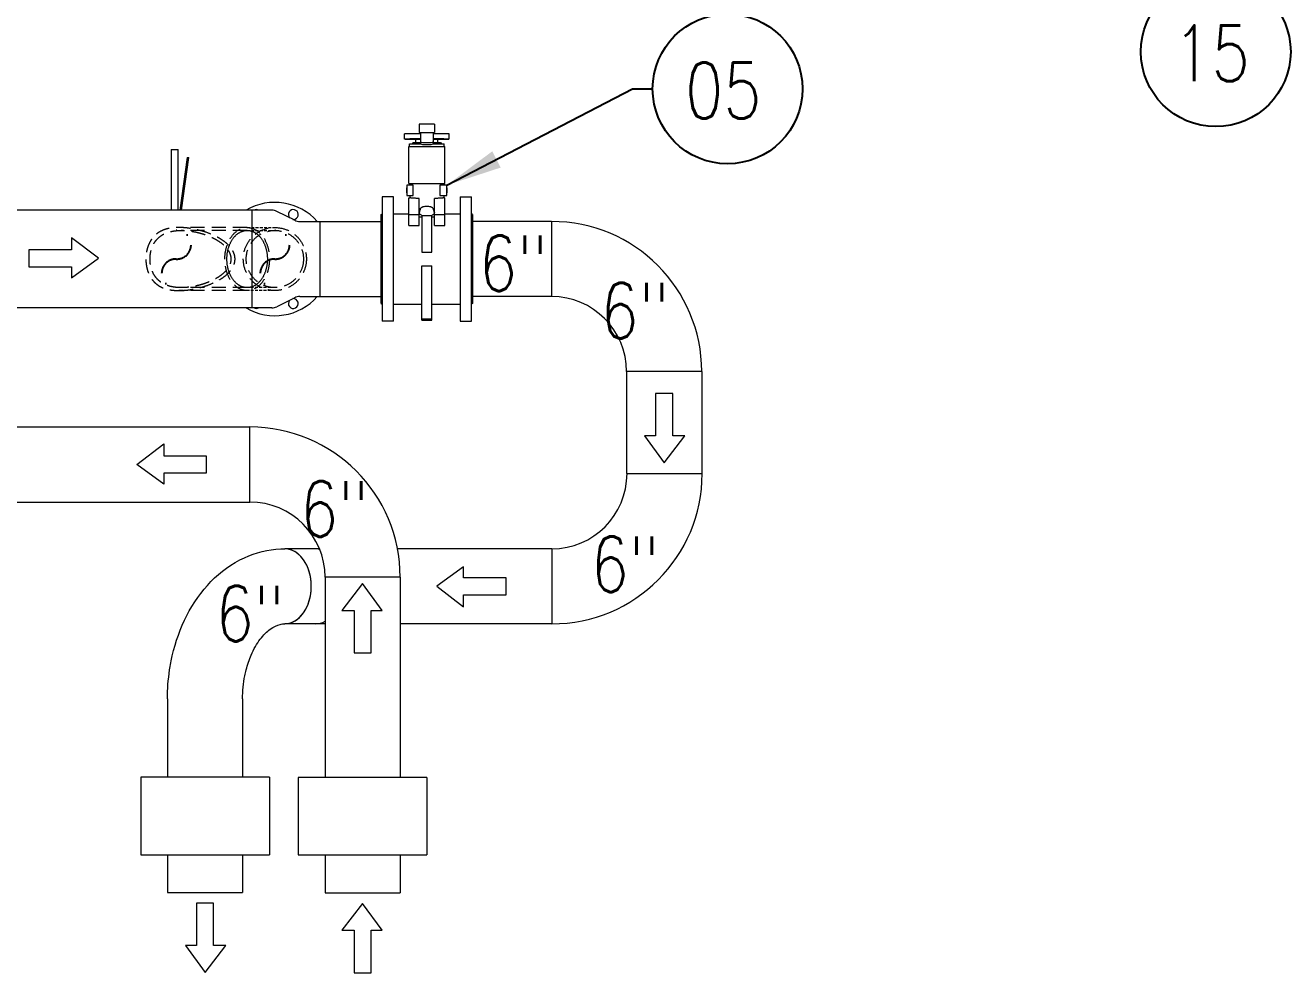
# Model space of a CAD drawing. Header units: millimetres. Extents: x -312439 to 477422, y -331570 to 212570.
# Drawn here: x 366225 to 369060, y 136905 to 139028 of the extents above; entities that cross this region are included whole.
import ezdxf

# ---------------------------------------------------------------- set-up
doc = ezdxf.new("R2010")
doc.units = ezdxf.units.MM
doc.linetypes.add('DASHDOT', pattern=[25.4, 12.7, -6.35, 0, -6.35])
doc.linetypes.add('HIDDEN', pattern=[9.525, 6.35, -3.175])
doc.layers.add('ARCONDTEXTO', color=4, linetype='Continuous')
doc.layers.add('TEXTO FORMATO', color=4, linetype='Continuous')
doc.styles.add('ROMAND', font='ROMAND.SHX')
doc.styles.add('ROMANS', font='romans.shx', dxfattribs={"height": 187.5})
doc.dimstyles.new('1-50 (MILIMETRO)', dxfattribs={"dimscale": 0, "dimtxt": 125, "dimasz": 125, "dimexe": 100, "dimexo": 100, "dimgap": 50, "dimtad": 0, "dimdec": 0, "dimzin": 0, "dimdsep": 46, "dimtxsty": 'ROMAND', "dimcen": -390, "dimclrd": 1, "dimclre": 1, "dimclrt": 3, "dimadec": 0, "dimazin": 0, "dimtfac": 1, "dimtdec": 0, "dimtix": 1, "dimtmove": 2, "dimatfit": 2, "dimfxl": 1, "dimtvp": 1, "dimtolj": 1, "dimtzin": 0, "dimarcsym": 0})

msp = doc.modelspace()

# ---------------------------------------------------------------- linework, layer by layer
at = {"color": 4, "linetype": 'Continuous', "lineweight": 0}
for p, q in [((367106.939, 138806.931), (367106.939, 138788.42)), ((367141.939, 138806.931), (367106.939, 138806.931)), ((367106.939, 138788.42), (367141.939, 138788.42)), ((367110.113, 138788.42), (367110.113, 138785.312)), ((367110.439, 138788.42), (367110.439, 138762.854)), ((367138.439, 138788.42), (367138.439, 138762.854)), ((367138.765, 138788.42), (367138.765, 138785.312)), ((367141.939, 138806.931), (367141.939, 138788.42)), ((367074.439, 138773.23), (367074.439, 138784.895)), ((367085.376, 138762.331), (367110.98, 138762.331)), ((367085.376, 138756.863), (367085.376, 138762.331)), ((367093.88, 138765.922), (367091.439, 138762.331)), ((367093.88, 138765.922), (367110.439, 138765.922)), ((367099.439, 138773.23), (367110.439, 138773.23)), ((367099.439, 138765.922), (367099.439, 138773.23)), ((367137.898, 138762.331), (367163.501, 138762.331)), ((367138.439, 138773.23), (367149.439, 138773.23)), ((367138.439, 138765.922), (367154.997, 138765.922)), ((367149.439, 138765.922), (367149.439, 138773.23)), ((367154.997, 138765.922), (367157.439, 138762.331)), ((367163.501, 138756.863), (367163.501, 138762.331)), ((367174.439, 138773.23), (367174.439, 138784.895)), ((366551.602, 138750.259), (366551.602, 138613.986)), ((366551.602, 138750.259), (366567.472, 138750.259)), ((366567.472, 138613.986), (366567.472, 138750.259)), ((366587.28, 138732.227), (366571.101, 138613.986)), ((366574.91, 138613.986), (366591.019, 138731.715)), ((366587.28, 138732.227), (366591.019, 138731.715)), ((367084.439, 138756.863), (367164.439, 138756.863)), ((367084.439, 138673.436), (367084.439, 138756.863)), ((367164.439, 138673.436), (367164.439, 138756.863)), ((367084.439, 138673.436), (367164.439, 138673.436)), ((367086.439, 138673.436), (367086.439, 138670.131)), ((367162.439, 138673.436), (367162.439, 138670.131)), ((367024.039, 138643.936), (367024.039, 138364.936)), ((367049.439, 138643.936), (367024.039, 138643.936)), ((367049.439, 138364.936), (367049.439, 138643.936)), ((367079.17, 138663.917), (367079.17, 138652.856)), ((367079.326, 138670.131), (367079.326, 138646.693)), ((367094.043, 138670.131), (367079.326, 138670.131)), ((367079.326, 138646.693), (367094.043, 138646.693)), ((367086.439, 138646.693), (367086.439, 138641.436)), ((367094.043, 138646.693), (367094.043, 138670.131)), ((367153.926, 138670.131), (367153.926, 138646.693)), ((367169.551, 138670.131), (367153.926, 138670.131)), ((367153.926, 138646.693), (367169.551, 138646.693)), ((367162.439, 138646.693), (367162.439, 138641.436)), ((367169.551, 138646.693), (367169.551, 138670.131)), ((367169.708, 138652.856), (367169.708, 138663.917)), ((367199.439, 138643.936), (367199.439, 138364.936)), ((367199.439, 138643.936), (367224.839, 138643.936)), ((367224.839, 138364.936), (367224.839, 138643.936)), ((367084.439, 138579.687), (367084.439, 138641.436)), ((367084.439, 138641.436), (367086.439, 138641.436)), ((367107.439, 138579.687), (367107.439, 138640.075)), ((367141.439, 138579.687), (367141.439, 138640.075)), ((367162.439, 138641.436), (367164.439, 138641.436)), ((367164.439, 138579.687), (367164.439, 138641.436)), ((367022.439, 138604.336), (367024.039, 138605.936)), ((367022.439, 138404.536), (367022.439, 138604.336)), ((367049.439, 138605.436), (367084.439, 138605.436)), ((367084.439, 138604.21), (367107.439, 138604.21)), ((367112.939, 138602.343), (367112.939, 138519.99)), ((367112.939, 138602.343), (367135.939, 138602.343)), ((367135.939, 138519.99), (367135.939, 138602.343)), ((367141.439, 138604.21), (367164.439, 138604.21)), ((367164.439, 138605.436), (367199.439, 138605.436)), ((367226.439, 138604.336), (367224.839, 138605.936)), ((367226.439, 138604.336), (367226.439, 138404.536)), ((367084.439, 138579.687), (367107.439, 138579.687)), ((367141.439, 138579.687), (367164.439, 138579.687)), ((366328.361, 138552.314), (366328.361, 138525.192)), ((366388.439, 138506.014), (366328.361, 138552.314)), ((366233.041, 138525.192), (366233.041, 138486.837)), ((366328.361, 138525.192), (366233.041, 138525.192)), ((366328.361, 138462.16), (366388.439, 138506.014)), ((367112.939, 138519.99), (367135.939, 138519.99)), ((366233.041, 138486.837), (366328.361, 138486.837)), ((366328.361, 138486.837), (366328.361, 138462.16)), ((367112.939, 138367.107), (367112.939, 138488.881)), ((367112.939, 138488.881), (367135.939, 138488.881)), ((367135.939, 138367.107), (367135.939, 138488.881)), ((367022.439, 138404.536), (367024.039, 138402.936)), ((367049.439, 138403.436), (367112.939, 138403.436)), ((367135.939, 138403.436), (367199.439, 138403.436)), ((367226.439, 138404.536), (367224.839, 138402.936)), ((367049.439, 138364.936), (367024.039, 138364.936)), ((367112.939, 138370.063), (367135.939, 138370.063)), ((367112.939, 138367.107), (367135.939, 138367.107)), ((367199.439, 138364.936), (367224.839, 138364.936)), ((367637.146, 138203.339), (367637.146, 138108.02)), ((367675.501, 138203.339), (367637.146, 138203.339)), ((367675.501, 138108.02), (367675.501, 138203.339)), ((367612.469, 138108.02), (367656.323, 138047.942)), ((367637.146, 138108.02), (367612.469, 138108.02)), ((367656.323, 138047.942), (367702.623, 138108.02)), ((367702.623, 138108.02), (367675.501, 138108.02)), ((367206.651, 137814.79), (367146.573, 137770.936)), ((367206.651, 137790.113), (367206.651, 137814.79)), ((367146.573, 137770.936), (367206.651, 137724.636)), ((367301.971, 137790.113), (367206.651, 137790.113)), ((367301.971, 137751.758), (367301.971, 137790.113)), ((367206.651, 137751.758), (367301.971, 137751.758)), ((367206.651, 137724.636), (367206.651, 137751.758)), ((366608.249, 137060.742), (366608.249, 136965.422)), ((366646.604, 137060.742), (366608.249, 137060.742)), ((366646.604, 136965.422), (366646.604, 137060.742)), ((366583.572, 136965.422), (366627.427, 136905.344)), ((366608.249, 136965.422), (366583.572, 136965.422)), ((366627.427, 136905.344), (366673.726, 136965.422)), ((366673.726, 136965.422), (366646.604, 136965.422))]:
    msp.add_line(p, q, dxfattribs=at)
at = {"color": 5, "linetype": 'Continuous', "lineweight": 0}
for p, q in [((366777, 138613.986), (364797.906, 138613.986)), ((366732.196, 138613.986), (366732.196, 138394.886)), ((366828.433, 138591.267), (366788.359, 138611.304)), ((366839.792, 138588.586), (367022.439, 138588.586)), ((366884.596, 138588.586), (366884.596, 138420.286)), ((367403.873, 138588.586), (367226.439, 138588.586)), ((367403.873, 138588.586), (367403.873, 138420.286)), ((366828.433, 138417.604), (366788.359, 138397.567)), ((366839.792, 138420.286), (367022.439, 138420.286)), ((367403.873, 138420.286), (367226.439, 138420.286)), ((366777, 138394.886), (364797.906, 138394.886)), ((367740.473, 138251.986), (367572.173, 138251.986)), ((367572.173, 138251.986), (367572.173, 138023.386)), ((367740.473, 138251.986), (367740.473, 138023.386)), ((363744.77, 138128.017), (366728.112, 138128.017)), ((366728.112, 137959.717), (366728.112, 138128.017)), ((367572.173, 138023.386), (367741.313, 138023.386)), ((363744.77, 137959.717), (366728.112, 137959.717)), ((366883.904, 137855.086), (366805.936, 137855.086)), ((367404.713, 137855.086), (367058.635, 137855.086)), ((367404.713, 137855.086), (367404.713, 137686.786)), ((367064.712, 137791.417), (366896.412, 137791.417)), ((366896.412, 137791.417), (366896.412, 137342.393)), ((367064.712, 137791.417), (367064.712, 137342.393)), ((366896.412, 137686.786), (366805.936, 137686.786)), ((367404.713, 137686.786), (367064.712, 137686.786)), ((366543.277, 137518.486), (366543.277, 137342.943)), ((366711.577, 137518.486), (366711.577, 137342.943)), ((366771.577, 137342.943), (366483.277, 137342.943)), ((366483.277, 137342.943), (366483.277, 137169.202)), ((366771.577, 137342.943), (366771.577, 137169.202)), ((367124.712, 137342.393), (366836.412, 137342.393)), ((366836.412, 137342.393), (366836.412, 137168.652)), ((367124.712, 137342.393), (367124.712, 137168.652)), ((366483.277, 137169.202), (366771.577, 137169.202)), ((366543.277, 137169.202), (366543.277, 137084.609)), ((366711.577, 137169.202), (366711.577, 137084.609)), ((366836.412, 137168.652), (367124.712, 137168.652)), ((366896.412, 137168.652), (366896.412, 137084.059)), ((367064.712, 137168.652), (367064.712, 137084.059)), ((366543.277, 137084.609), (366711.577, 137084.609)), ((366896.412, 137084.059), (367064.712, 137084.059))]:
    msp.add_line(p, q, dxfattribs=at)
at = {"color": 1, "linetype": 'HIDDEN', "lineweight": 0, "ltscale": 5}
for p, q in [((366721.824, 138575.086), (366568.99, 138575.086)), ((366721.824, 138568.536), (366574.105, 138568.536)), ((366721.824, 138433.786), (366568.99, 138433.786)), ((366721.824, 138440.336), (366574.105, 138440.336))]:
    msp.add_line(p, q, dxfattribs=at)
at = {"color": 1, "linetype": 'HIDDEN', "lineweight": 0}
for p, q in [((366721.824, 138575.086), (366783.903, 138575.086)), ((366721.824, 138568.536), (366783.903, 138568.536)), ((366783.903, 138440.336), (366721.824, 138440.336)), ((366783.903, 138433.786), (366721.824, 138433.786))]:
    msp.add_line(p, q, dxfattribs=at)
at = {"color": 1, "linetype": 'Continuous', "lineweight": 0}
for p, q in [((366474.853, 138043.867), (366534.931, 138090.167)), ((366534.931, 138090.167), (366534.931, 138063.045)), ((366534.931, 138063.045), (366630.25, 138063.045)), ((366630.25, 138063.045), (366630.25, 138024.69)), ((366534.931, 138000.013), (366474.853, 138043.867)), ((366630.25, 138024.69), (366534.931, 138024.69)), ((366534.931, 138024.69), (366534.931, 138000.013)), ((367404.713, 137855.086), (367404.713, 137686.786)), ((366980.562, 137776.862), (366934.262, 137716.784)), ((367024.416, 137716.784), (366980.562, 137776.862)), ((366934.262, 137716.784), (366961.384, 137716.784)), ((366961.384, 137716.784), (366961.384, 137621.465)), ((366999.739, 137621.465), (366999.739, 137716.784)), ((366999.739, 137716.784), (367024.416, 137716.784)), ((366961.384, 137621.465), (366999.739, 137621.465)), ((366980.562, 137060.192), (366934.262, 137000.114)), ((367024.416, 137000.114), (366980.562, 137060.192)), ((366934.262, 137000.114), (366961.384, 137000.114)), ((366961.384, 137000.114), (366961.384, 136904.794)), ((366999.739, 136904.794), (366999.739, 137000.114)), ((366999.739, 137000.114), (367024.416, 137000.114)), ((366961.384, 136904.794), (366999.739, 136904.794))]:
    msp.add_line(p, q, dxfattribs=at)
at = {"color": 1, "linetype": 'HIDDEN', "lineweight": 0, "ltscale": 5}
for radius in [70.65, 64.1]:
    msp.add_circle((366783.903, 138504.436), radius, dxfattribs=at)
at = {"color": 4, "linetype": 'Continuous', "lineweight": 0}
for centre, radius, start, end in [((366783.903, 138504.436), 127, 41.498346, 120.390408), ((366825.232, 138604.215), 11, 292.5, 220.751371), ((366783.903, 138504.436), 127, 239.609598, 318.501654), ((366825.232, 138404.657), 11, 139.248629, 93.881466)]:
    msp.add_arc(centre, radius, start, end, dxfattribs=at)
at = {"color": 5, "linetype": 'Continuous', "lineweight": 0}
for centre, radius, start, end in [((366742.573, 138604.215), 11, 62.657114, 117.342886), ((366777, 138588.586), 25.4, 63.434949, 90), ((366825.232, 138604.215), 11, 266.118527, 292.5), ((366839.792, 138613.986), 25.4, 243.434949, 270), ((367403.873, 138251.986), 336.6, 0, 90), ((366839.792, 138394.886), 25.4, 90, 116.565051), ((367403.873, 138251.986), 168.3, 0, 90), ((366742.573, 138404.657), 11, 242.657114, 297.342865), ((366777, 138420.286), 25.4, 270, 296.565051), ((366728.112, 137791.417), 336.6, 0, 90), ((367404.713, 138023.386), 168.3, 270, 0), ((367404.713, 138023.386), 336.6, 270, 0), ((366728.112, 137791.417), 168.3, 0, 90)]:
    msp.add_arc(centre, radius, start, end, dxfattribs=at)
at = {"color": 6, "linetype": 'DASHDOT', "ltscale": 4}
for centre, radius, start, end in [((366564.158, 138536.48), 32.072, 267.871061, 92.128939), ((366785.094, 138536.486), 32.072, 267.871061, 92.128939), ((366562.335, 138472.38), 32.056, 88.871697, 271.128303), ((366783.271, 138472.386), 32.056, 88.871697, 271.128303)]:
    msp.add_arc(centre, radius, start, end, dxfattribs=at)
at = {"color": 4, "linetype": 'Continuous', "lineweight": 0}
for centre, major_axis, ratio, start_param, end_param in [((367124.439, 138773.23), (-50, 0), 0.00871634, 4.99618309, 7.33038286), ((367124.439, 138784.895), (50, 0), 0.00871634, 1.85459044, 3.14159265), ((367124.439, 138767.215), (-14, 0), 0.13557255, 0, 3.14159265), ((367124.439, 138762.854), (14, 0), 0.13557255, 3.14159265, 6.28318531), ((367124.439, 138784.895), (50, 0), 0.00871634, 0, 1.28700222), ((367124.439, 138773.23), (-50, 0), 0.00871634, 2.0943951, 4.42859487), ((367124.439, 138332.947), (0, -307.977), 0.12338598, 3.54129, 3.59744803), ((367124.439, 138332.947), (0, -307.977), 0.12338598, 2.68573728, 2.74189531)]:
    msp.add_ellipse(centre, major_axis=major_axis, ratio=ratio, start_param=start_param, end_param=end_param, dxfattribs=at)
at = {"color": 1, "linetype": 'HIDDEN', "lineweight": 0, "ltscale": 5}
for major_axis in [(0, -70.65), (0, -64.1), (0, 64.1)]:
    msp.add_ellipse((366721.824, 138504.436), major_axis=major_axis, ratio=0.70710678, dxfattribs=at)
at = {"color": 5, "linetype": 'Continuous', "lineweight": 0}
for centre, major_axis, start_param, end_param in [((366805.936, 137770.936), (0, -84.15), 0, 3.14159265), ((366805.936, 137770.936), (0, 84.15), 3.14159265, 6.28318531), ((366874.863, 137770.936), (0, 84.15), 6.12326998, 6.28318531), ((366874.863, 137770.936), (0, 84.15), 3.14159265, 3.51215407)]:
    msp.add_ellipse(centre, major_axis=major_axis, ratio=0.70710678, start_param=start_param, end_param=end_param, dxfattribs=at)
at = {"color": 4, "linetype": 'Continuous', "lineweight": 0}
for points, knots in [([(367107.439, 138640.075), (367107.111, 138640.088), (367106.786, 138640.101), (367105.351, 138640.162), (367104.272, 138640.213), (367102.197, 138640.316), (367101.202, 138640.37), (367099.309, 138640.478), (367098.412, 138640.532), (367096.726, 138640.639), (367095.908, 138640.693), (367094.346, 138640.801), (367093.602, 138640.855), (367092.207, 138640.958), (367091.556, 138641.008), (367090.361, 138641.103), (367089.818, 138641.147), (367088.848, 138641.227), (367088.422, 138641.263), (367087.692, 138641.325), (367087.389, 138641.352), (367086.908, 138641.394), (367086.73, 138641.41), (367086.495, 138641.431), (367086.439, 138641.436), (367086.439, 138641.436)], [131.44454629, 131.44454629, 131.44454629, 131.44454629, 132.48132708, 132.48132708, 136.06190685, 136.06190685, 139.64248662, 139.64248662, 143.22306639, 143.22306639, 146.80363838, 146.80363838, 150.38421038, 150.38421038, 153.96478237, 153.96478237, 157.54535437, 157.54535437, 161.12592636, 161.12592636, 164.70649836, 164.70649836, 168.28707035, 168.28707035, 171.86764235, 171.86764235, 171.86764235, 171.86764235]), ([(367109.651, 138616.648), (367109.704, 138616.828), (367109.767, 138617.005), (367109.964, 138617.48), (367110.118, 138617.769), (367110.463, 138618.308), (367110.655, 138618.559), (367111.24, 138619.229), (367111.671, 138619.611), (367112.598, 138620.29), (367113.093, 138620.588), (367114.134, 138621.117), (367114.681, 138621.349), (367115.812, 138621.758), (367116.397, 138621.934), (367118.197, 138622.393), (367119.45, 138622.602), (367121.964, 138622.873), (367123.225, 138622.933), (367125.652, 138622.933), (367126.913, 138622.873), (367129.428, 138622.602), (367130.681, 138622.393), (367132.48, 138621.934), (367133.065, 138621.758), (367134.197, 138621.349), (367134.743, 138621.117), (367135.785, 138620.588), (367136.28, 138620.29), (367137.206, 138619.611), (367137.638, 138619.229), (367138.222, 138618.559), (367138.414, 138618.308), (367138.76, 138617.769), (367138.913, 138617.48), (367139.111, 138617.005), (367139.174, 138616.828), (367139.226, 138616.648)], [19.61044159, 19.61044159, 19.61044159, 19.61044159, 20.1459077, 20.1459077, 21.07701959, 21.07701959, 22.00813148, 22.00813148, 23.82803603, 23.82803603, 25.64794057, 25.64794057, 27.46784512, 27.46784512, 29.28774966, 29.28774966, 32.92755875, 32.92755875, 36.56736784, 36.56736784, 40.20717692, 40.20717692, 43.84698601, 43.84698601, 45.66689056, 45.66689056, 47.4867951, 47.4867951, 49.30669965, 49.30669965, 51.12660419, 51.12660419, 52.05771608, 52.05771608, 52.98882797, 52.98882797, 53.52429409, 53.52429409, 53.52429409, 53.52429409]), ([(367162.439, 138641.436), (367162.439, 138641.436), (367162.382, 138641.431), (367162.148, 138641.41), (367161.97, 138641.394), (367161.489, 138641.352), (367161.185, 138641.325), (367160.456, 138641.263), (367160.03, 138641.227), (367159.06, 138641.147), (367158.516, 138641.103), (367157.321, 138641.008), (367156.67, 138640.958), (367155.275, 138640.855), (367154.531, 138640.801), (367152.97, 138640.693), (367152.152, 138640.639), (367150.466, 138640.532), (367149.568, 138640.478), (367147.676, 138640.37), (367146.68, 138640.316), (367144.606, 138640.213), (367143.526, 138640.162), (367142.091, 138640.101), (367141.766, 138640.088), (367141.439, 138640.075)], [57.28921412, 57.28921412, 57.28921412, 57.28921412, 60.86978611, 60.86978611, 64.45035811, 64.45035811, 68.0309301, 68.0309301, 71.6115021, 71.6115021, 75.19207409, 75.19207409, 78.77264609, 78.77264609, 82.35321808, 82.35321808, 85.93379008, 85.93379008, 89.51436985, 89.51436985, 93.09494962, 93.09494962, 96.67552939, 96.67552939, 97.71231018, 97.71231018, 97.71231018, 97.71231018]), ([(367107.439, 138599.546), (367108.222, 138599.406), (367109.02, 138599.273), (367110.849, 138598.991), (367111.887, 138598.847), (367112.939, 138598.719)], [98.77164859, 98.77164859, 98.77164859, 98.77164859, 101.28277937, 101.28277937, 104.4365483, 104.4365483, 104.4365483, 104.4365483]), ([(367113.428, 138602.343), (367113.016, 138602.481), (367112.614, 138602.633), (367111.631, 138603.057), (367111.066, 138603.349), (367110.269, 138603.863), (367110.012, 138604.047), (367109.518, 138604.448), (367109.281, 138604.665), (367108.85, 138605.122), (367108.648, 138605.366), (367108.282, 138605.897), (367108.118, 138606.183), (367107.85, 138606.782), (367107.745, 138607.096), (367107.607, 138607.733), (367107.573, 138608.056), (367107.573, 138608.688), (367107.607, 138609.011), (367107.687, 138609.378), (367107.698, 138609.426), (367107.71, 138609.474)], [10.93750643, 10.93750643, 10.93750643, 10.93750643, 12.2855599, 12.2855599, 14.33315322, 14.33315322, 15.35694987, 15.35694987, 16.38074653, 16.38074653, 17.32842798, 17.32842798, 18.27610943, 18.27610943, 19.22379089, 19.22379089, 20.17147234, 20.17147234, 21.11915379, 21.11915379, 21.26267195, 21.26267195, 21.26267195, 21.26267195]), ([(367141.168, 138609.474), (367141.18, 138609.426), (367141.191, 138609.378), (367141.271, 138609.011), (367141.305, 138608.688), (367141.305, 138608.056), (367141.271, 138607.733), (367141.132, 138607.096), (367141.028, 138606.782), (367140.76, 138606.183), (367140.596, 138605.897), (367140.23, 138605.366), (367140.028, 138605.122), (367139.596, 138604.665), (367139.359, 138604.448), (367138.866, 138604.047), (367138.609, 138603.863), (367137.812, 138603.349), (367137.247, 138603.057), (367136.264, 138602.633), (367135.862, 138602.481), (367135.45, 138602.343)], [-21.26267195, -21.26267195, -21.26267195, -21.26267195, -21.11915379, -21.11915379, -20.17147234, -20.17147234, -19.22379089, -19.22379089, -18.27610943, -18.27610943, -17.32842798, -17.32842798, -16.38074653, -16.38074653, -15.35694987, -15.35694987, -14.33315322, -14.33315322, -12.2855599, -12.2855599, -10.93750643, -10.93750643, -10.93750643, -10.93750643]), ([(367135.939, 138598.719), (367136.99, 138598.847), (367138.028, 138598.991), (367139.857, 138599.273), (367140.656, 138599.406), (367141.439, 138599.546)], [127.07979622, 127.07979622, 127.07979622, 127.07979622, 130.23356515, 130.23356515, 132.74469592, 132.74469592, 132.74469592, 132.74469592])]:
    msp.add_open_spline(points, degree=3, knots=knots, dxfattribs=at)
at = {"color": 1, "linetype": 'HIDDEN', "lineweight": 0, "ltscale": 5}
for points, knots in [([(366568.99, 138433.786), (366566.372, 138433.786), (366563.698, 138433.859), (366558.306, 138434.188), (366555.589, 138434.445), (366550.181, 138435.177), (366547.49, 138435.653), (366542.199, 138436.851), (366539.599, 138437.573), (366534.554, 138439.283), (366532.102, 138440.272), (366527.396, 138442.522), (366525.142, 138443.784), (366520.871, 138446.565), (366518.854, 138448.084), (366515.082, 138451.351), (366513.326, 138453.097), (366510.344, 138456.477), (366509.044, 138458.122), (366506.596, 138461.597), (366505.448, 138463.426), (366503.32, 138467.241), (366502.34, 138469.228), (366500.561, 138473.327), (366499.761, 138475.44), (366498.345, 138479.755), (366497.729, 138481.959), (366496.68, 138486.422), (366496.248, 138488.68), (366495.564, 138493.21), (366495.312, 138495.481), (366494.981, 138499.993), (366494.901, 138502.233), (366494.901, 138506.639), (366494.981, 138508.879), (366495.312, 138513.391), (366495.564, 138515.662), (366496.248, 138520.192), (366496.68, 138522.45), (366497.729, 138526.913), (366498.345, 138529.117), (366499.761, 138533.432), (366500.561, 138535.545), (366502.34, 138539.644), (366503.32, 138541.63), (366505.448, 138545.446), (366506.596, 138547.275), (366509.044, 138550.75), (366510.344, 138552.395), (366513.326, 138555.775), (366515.082, 138557.521), (366518.854, 138560.787), (366520.871, 138562.307), (366525.142, 138565.088), (366527.396, 138566.349), (366532.102, 138568.6), (366534.554, 138569.589), (366539.599, 138571.299), (366542.199, 138572.021), (366547.49, 138573.219), (366550.181, 138573.695), (366555.589, 138574.427), (366558.306, 138574.683), (366563.698, 138575.013), (366566.372, 138575.086), (366572.508, 138575.086), (366576.085, 138574.955), (366583.313, 138574.451), (366586.964, 138574.08), (366597.961, 138572.631), (366605.353, 138571.223), (366619.902, 138567.635), (366627.059, 138565.455), (366640.775, 138560.411), (366647.334, 138557.548), (366656.378, 138552.853), (366659.433, 138551.139), (366665.498, 138547.369), (366668.508, 138545.313), (366674.27, 138540.888), (366677.022, 138538.517), (366680.809, 138534.759), (366682.014, 138533.473), (366684.289, 138530.842), (366685.359, 138529.497), (366687.53, 138526.502), (366688.677, 138524.733), (366690.232, 138521.918), (366690.723, 138520.954), (366691.634, 138518.982), (366692.054, 138517.975), (366692.809, 138515.932), (366693.145, 138514.895), (366693.723, 138512.804), (366693.965, 138511.75), (366694.351, 138509.642), (366694.494, 138508.587), (366694.684, 138506.495), (366694.73, 138505.457), (366694.73, 138503.415), (366694.684, 138502.377), (366694.494, 138500.285), (366694.351, 138499.23), (366693.965, 138497.122), (366693.723, 138496.068), (366693.145, 138493.977), (366692.809, 138492.94), (366692.054, 138490.896), (366691.634, 138489.89), (366690.723, 138487.918), (366690.232, 138486.953), (366688.677, 138484.139), (366687.53, 138482.37), (366685.359, 138479.374), (366684.289, 138478.03), (366682.014, 138475.399), (366680.809, 138474.113), (366677.022, 138470.355), (366674.27, 138467.984), (366668.508, 138463.558), (366665.498, 138461.503), (366659.433, 138457.733), (366656.378, 138456.018), (366647.334, 138451.324), (366640.775, 138448.46), (366627.059, 138443.417), (366619.902, 138441.236), (366605.353, 138437.649), (366597.961, 138436.241), (366586.964, 138434.792), (366583.313, 138434.42), (366576.085, 138433.917), (366572.508, 138433.786), (366568.99, 138433.786)], [0, 0, 0, 0, 7.85431284, 7.85431284, 15.70862567, 15.70862567, 23.56293851, 23.56293851, 31.41725135, 31.41725135, 39.27156419, 39.27156419, 47.12587702, 47.12587702, 54.98018986, 54.98018986, 62.8345027, 62.8345027, 69.44291881, 69.44291881, 76.05133492, 76.05133492, 82.65975104, 82.65975104, 89.26816715, 89.26816715, 95.87658326, 95.87658326, 102.48499937, 102.48499937, 109.09341549, 109.09341549, 115.7018316, 115.7018316, 122.31024771, 122.31024771, 128.91866383, 128.91866383, 135.52707994, 135.52707994, 142.13549605, 142.13549605, 148.74391217, 148.74391217, 155.35232828, 155.35232828, 161.96074439, 161.96074439, 168.5691605, 168.5691605, 176.42347334, 176.42347334, 184.27778618, 184.27778618, 192.13209902, 192.13209902, 199.98641185, 199.98641185, 207.84072469, 207.84072469, 215.69503753, 215.69503753, 223.54935036, 223.54935036, 231.4036632, 231.4036632, 241.95732012, 241.95732012, 252.51097705, 252.51097705, 273.61829089, 273.61829089, 294.72560474, 294.72560474, 315.83291859, 315.83291859, 326.13384608, 326.13384608, 336.43477358, 336.43477358, 346.73570108, 346.73570108, 351.88616482, 351.88616482, 357.03662857, 357.03662857, 363.16188211, 363.16188211, 366.22450888, 366.22450888, 369.28713565, 369.28713565, 372.34976242, 372.34976242, 375.41238919, 375.41238919, 378.47501596, 378.47501596, 381.53764273, 381.53764273, 384.6002695, 384.6002695, 387.66289627, 387.66289627, 390.72552304, 390.72552304, 393.78814981, 393.78814981, 396.85077658, 396.85077658, 399.91340335, 399.91340335, 406.03865689, 406.03865689, 411.18912063, 411.18912063, 416.33958438, 416.33958438, 426.64051188, 426.64051188, 436.94143938, 436.94143938, 447.24236687, 447.24236687, 468.34968072, 468.34968072, 489.45699457, 489.45699457, 510.56430841, 510.56430841, 521.11796533, 521.11796533, 531.67162226, 531.67162226, 531.67162226, 531.67162226]), ([(366574.105, 138440.336), (366577.636, 138440.336), (366581.224, 138440.482), (366588.467, 138441.042), (366592.121, 138441.457), (366599.449, 138442.537), (366603.122, 138443.203), (366610.44, 138444.769), (366614.085, 138445.671), (366621.298, 138447.699), (366624.865, 138448.825), (366631.875, 138451.295), (366635.317, 138452.639), (366642.024, 138455.541), (366645.29, 138457.098), (366651.593, 138460.424), (366654.631, 138462.193), (366661.018, 138466.333), (366664.532, 138468.904), (366669.472, 138473.198), (366671.063, 138474.703), (366674.077, 138477.851), (366675.5, 138479.494), (366678.12, 138482.91), (366679.318, 138484.683), (366681.435, 138488.349), (366682.355, 138490.242), (366683.864, 138494.133), (366684.454, 138496.132), (366685.255, 138500.219), (366685.467, 138502.309), (366685.467, 138506.563), (366685.255, 138508.652), (366684.454, 138512.74), (366683.864, 138514.739), (366682.355, 138518.63), (366681.435, 138520.522), (366679.318, 138524.189), (366678.12, 138525.962), (366675.5, 138529.378), (366674.077, 138531.021), (366671.063, 138534.169), (366669.472, 138535.673), (366664.532, 138539.968), (366661.018, 138542.539), (366654.631, 138546.678), (366651.593, 138548.448), (366645.29, 138551.774), (366642.024, 138553.331), (366635.317, 138556.232), (366631.875, 138557.576), (366624.865, 138560.047), (366621.298, 138561.173), (366614.085, 138563.201), (366610.44, 138564.102), (366603.122, 138565.669), (366599.449, 138566.334), (366592.121, 138567.415), (366588.467, 138567.829), (366581.224, 138568.39), (366577.636, 138568.536), (366571.721, 138568.536), (366569.287, 138568.469), (366564.371, 138568.171), (366561.891, 138567.939), (366556.943, 138567.282), (366554.475, 138566.856), (366549.607, 138565.787), (366547.208, 138565.145), (366542.529, 138563.627), (366540.246, 138562.751), (366535.844, 138560.76), (366533.724, 138559.644), (366529.685, 138557.185), (366527.766, 138555.84), (366524.157, 138552.946), (366522.467, 138551.395), (366519.562, 138548.368), (366518.281, 138546.88), (366515.861, 138543.73), (366514.721, 138542.068), (366512.605, 138538.593), (366511.628, 138536.781), (366509.85, 138533.035), (366509.049, 138531.101), (366507.63, 138527.148), (366507.011, 138525.125), (366505.957, 138521.026), (366505.522, 138518.95), (366504.833, 138514.782), (366504.579, 138512.691), (366504.245, 138508.533), (366504.164, 138506.468), (366504.164, 138502.404), (366504.245, 138500.338), (366504.579, 138496.181), (366504.833, 138494.09), (366505.522, 138489.922), (366505.957, 138487.845), (366507.011, 138483.747), (366507.63, 138481.724), (366509.049, 138477.77), (366509.85, 138475.837), (366511.628, 138472.091), (366512.605, 138470.278), (366514.721, 138466.804), (366515.861, 138465.142), (366518.281, 138461.991), (366519.562, 138460.503), (366522.467, 138457.476), (366524.157, 138455.926), (366527.766, 138453.031), (366529.685, 138451.687), (366533.724, 138449.227), (366535.844, 138448.112), (366540.246, 138446.121), (366542.529, 138445.245), (366547.208, 138443.727), (366549.607, 138443.084), (366554.475, 138442.016), (366556.943, 138441.59), (366561.891, 138440.933), (366564.371, 138440.701), (366569.287, 138440.402), (366571.721, 138440.336), (366574.105, 138440.336)], [0, 0, 0, 0, 10.59456956, 10.59456956, 21.18913913, 21.18913913, 31.78370869, 31.78370869, 42.37827825, 42.37827825, 52.97284782, 52.97284782, 63.56741738, 63.56741738, 74.16198694, 74.16198694, 84.75655651, 84.75655651, 97.51866193, 97.51866193, 103.89971465, 103.89971465, 110.28076736, 110.28076736, 116.66182007, 116.66182007, 123.04287278, 123.04287278, 129.4239255, 129.4239255, 135.80497821, 135.80497821, 142.18603092, 142.18603092, 148.56708363, 148.56708363, 154.94813635, 154.94813635, 161.32918906, 161.32918906, 167.71024177, 167.71024177, 174.09129448, 174.09129448, 186.85339991, 186.85339991, 197.44796947, 197.44796947, 208.04253903, 208.04253903, 218.6371086, 218.6371086, 229.23167816, 229.23167816, 239.82624772, 239.82624772, 250.42081729, 250.42081729, 261.01538685, 261.01538685, 271.60995642, 271.60995642, 278.75955296, 278.75955296, 285.9091495, 285.9091495, 293.05874604, 293.05874604, 300.20834258, 300.20834258, 307.35793913, 307.35793913, 314.50753567, 314.50753567, 321.65713221, 321.65713221, 328.80672875, 328.80672875, 334.90215029, 334.90215029, 340.99757183, 340.99757183, 347.09299337, 347.09299337, 353.18841491, 353.18841491, 359.28383645, 359.28383645, 365.37925799, 365.37925799, 371.47467952, 371.47467952, 377.57010106, 377.57010106, 383.6655226, 383.6655226, 389.76094414, 389.76094414, 395.85636568, 395.85636568, 401.95178722, 401.95178722, 408.04720876, 408.04720876, 414.1426303, 414.1426303, 420.23805183, 420.23805183, 426.33347337, 426.33347337, 433.48306992, 433.48306992, 440.63266646, 440.63266646, 447.782263, 447.782263, 454.93185954, 454.93185954, 462.08145608, 462.08145608, 469.23105263, 469.23105263, 476.38064917, 476.38064917, 483.53024571, 483.53024571, 483.53024571, 483.53024571])]:
    msp.add_open_spline(points, degree=3, knots=knots, dxfattribs=at)
at = {"color": 5, "linetype": 'Continuous', "lineweight": 0}
for points, knots in [([(366548.11, 137583.465), (366549.721, 137594.189), (366551.735, 137604.828), (366561.392, 137646.86), (366572.239, 137677.239), (366601.098, 137733.413), (366619.123, 137759.237), (366662.29, 137803.59), (366687.522, 137822.125), (366741.056, 137846.724), (366768.834, 137853.695), (366799.958, 137855.022), (366802.947, 137855.086), (366805.936, 137855.086)], [4.92177886, 4.92177886, 4.92177886, 4.92177886, 5.02654825, 5.02654825, 5.34070751, 5.34070751, 5.65486678, 5.65486678, 5.96902604, 5.96902604, 6.25304926, 6.25304926, 6.28318531, 6.28318531, 6.28318531, 6.28318531]), ([(366719.586, 137583.465), (366722.607, 137595.283), (366726.422, 137606.456), (366736.748, 137630.379), (366743.741, 137642.334), (366758.487, 137661.863), (366766.218, 137669.366), (366781.586, 137680.665), (366788.971, 137683.902), (366799.129, 137686.389), (366802.536, 137686.786), (366805.936, 137686.786)], [5.05924168, 5.05924168, 5.05924168, 5.05924168, 5.26041738, 5.26041738, 5.53058201, 5.53058201, 5.80375777, 5.80375777, 6.11178175, 6.11178175, 6.28318531, 6.28318531, 6.28318531, 6.28318531]), ([(366711.577, 137518.486), (366711.577, 137536.16), (366713.32, 137553.831), (366717.524, 137574.919), (366718.505, 137579.233), (366719.586, 137583.465)], [4.71238898, 4.71238898, 4.71238898, 4.71238898, 4.987196909, 4.987196909, 5.059241681, 5.059241681, 5.059241681, 5.059241681])]:
    msp.add_open_spline(points, degree=3, knots=knots, dxfattribs=at)
msp.add_open_spline([(366543.277, 137518.486), (366543.277, 137540.259), (366544.889, 137562.032), (366548.11, 137583.465)], degree=3, dxfattribs=at)
at = {"layer": 'TEXTO FORMATO', "color": 1}
for centre in [(368892.187, 138969.05), (367798.266, 138885.717)]:
    msp.add_circle(centre, 167.835, dxfattribs=at)

# ---------------------------------------------------------------- texts
at = {"layer": 'ARCONDTEXTO', "color": 3, "linetype": 'Continuous', "lineweight": -3, "style": 'ROMANS', "width": 0.8}
for s, p in [('15', (368796.869, 138902.984)), ('05', (367702.948, 138819.651))]:
    msp.add_text(s, height=125, dxfattribs=at).set_placement(p)
at = {"layer": 'ARCONDTEXTO', "linetype": 'Continuous', "lineweight": -3, "style": 'ROMANS', "width": 0.8}
for p in [(367241.097, 138432.494), (367513.482, 138325.964), (366840.4, 137881.421), (367491.653, 137757.799), (366651.209, 137647.293)]:
    msp.add_text('6"', height=125, dxfattribs=at).set_placement(p)

# ---------------------------------------------------------------- leaders
at = {"layer": 'TEXTO FORMATO'}
msp.add_leader([(367169.551, 138670.131), (367585.098, 138885.717), (367630.431, 138885.717)], dimstyle='1-50 (MILIMETRO)', override={"dimscale": 1}, dxfattribs=at)

doc.saveas('drawing.dxf')
